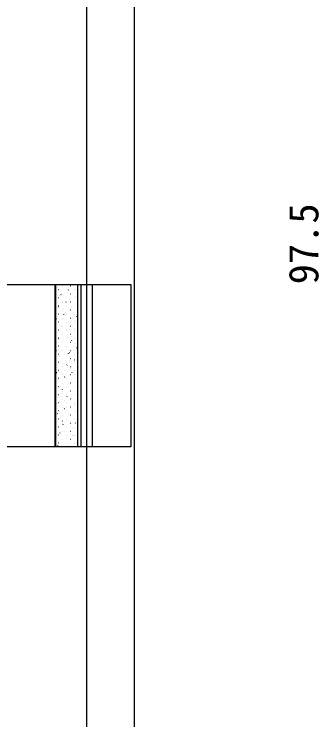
# Model space of a CAD drawing. Units: millimetres, scale not verified. Extents: x -875 to 875, y -1300 to 1294.
# Drawn here: x -139.5 to -26.6, y 361.8 to 623 of the extents above; entities that cross this region are included whole.
import ezdxf
from ezdxf.enums import TextEntityAlignment as Align

# ---------------------------------------------------------------- set-up
doc = ezdxf.new("R2010")
doc.units = ezdxf.units.MM
doc.header["$LTSCALE"] = 8
for name, color, linetype in [('0-3_YKK_12', 2, 'Continuous'), ('0-4_YKK_13', 4, 'Continuous'), ('0-5_YKK_D', 6, 'Continuous'), ('0-7_YSS_K', 3, 'Continuous')]:
    doc.layers.add(name, color=color, linetype=linetype)
doc.styles.add('ＭＳ ゴシック', font='')
doc.styles.get('ＭＳ ゴシック').set_extended_font_data('MS Gothic')

msp = doc.modelspace()

# ---------------------------------------------------------------- linework, layer by layer
at = {"layer": '0-3_YKK_12'}
msp.add_line((-95, 722.853), (-95, 117.853), dxfattribs=at)
at = {"layer": '0-4_YKK_13'}
for p, q in [((-124.202, 462.853), (-124.202, 522.853)), ((-123.954, 462.853), (-123.954, 522.853)), ((-120.541, 522.607), (-120.551, 522.604)), ((-114.676, 462.853), (-114.676, 522.853)), ((-110.4, 462.853), (-110.4, 522.853)), ((-123.332, 521.619), (-123.341, 521.616)), ((-123.058, 520.962), (-123.108, 520.962)), ((-121.633, 522.337), (-121.683, 522.337)), ((-120.018, 520.962), (-120.068, 520.962)), ((-119.565, 520.112), (-119.575, 520.109)), ((-119.344, 520.929), (-119.427, 520.874)), ((-118.593, 522.337), (-118.643, 522.337)), ((-116.978, 520.962), (-117.028, 520.962)), ((-116.822, 521.083), (-116.832, 521.08)), ((-123.058, 517.972), (-123.108, 517.972)), ((-122.686, 519.007), (-122.695, 519.004)), ((-122.033, 519.149), (-122.116, 519.094)), ((-121.633, 519.347), (-121.683, 519.347)), ((-120.018, 517.972), (-120.068, 517.972)), ((-118.967, 517.483), (-118.976, 517.48)), ((-118.593, 519.347), (-118.643, 519.347)), ((-116.978, 517.972), (-117.028, 517.972)), ((-116.176, 518.471), (-116.186, 518.468)), ((-123.058, 514.982), (-123.108, 514.982)), ((-122.917, 514.646), (-123.001, 514.591)), ((-121.71, 516.512), (-121.719, 516.508)), ((-121.633, 516.357), (-121.683, 516.357)), ((-120.228, 516.426), (-120.312, 516.371)), ((-120.018, 514.982), (-120.068, 514.982)), ((-118.593, 516.357), (-118.643, 516.357)), ((-118.321, 514.871), (-118.33, 514.868)), ((-116.978, 514.982), (-117.028, 514.982)), ((-123.854, 512.911), (-123.863, 512.908)), ((-123.058, 511.992), (-123.108, 511.992)), ((-121.633, 513.367), (-121.683, 513.367)), ((-121.113, 511.923), (-121.196, 511.868)), ((-121.111, 513.883), (-121.12, 513.88)), ((-120.018, 511.992), (-120.068, 511.992)), ((-118.593, 513.367), (-118.643, 513.367)), ((-117.345, 512.376), (-117.354, 512.372)), ((-116.978, 511.992), (-117.028, 511.992)), ((-123.802, 510.143), (-123.885, 510.088)), ((-123.255, 510.283), (-123.264, 510.279)), ((-121.633, 510.377), (-121.683, 510.377)), ((-120.465, 511.271), (-120.474, 511.267)), ((-118.593, 510.377), (-118.643, 510.377)), ((-116.746, 509.747), (-116.755, 509.743)), ((-116.31, 511.184), (-116.393, 511.129)), ((-123.058, 509.002), (-123.108, 509.002)), ((-122.609, 507.67), (-122.618, 507.667)), ((-121.997, 507.42), (-122.08, 507.364)), ((-121.633, 507.387), (-121.683, 507.387)), ((-120.018, 509.002), (-120.068, 509.002)), ((-119.489, 508.775), (-119.498, 508.772)), ((-118.593, 507.387), (-118.643, 507.387)), ((-116.978, 509.002), (-117.028, 509.002)), ((-116.1, 507.135), (-116.109, 507.131)), ((-123.058, 506.012), (-123.108, 506.012)), ((-121.633, 504.397), (-121.683, 504.397)), ((-121.633, 505.175), (-121.642, 505.172)), ((-120.018, 506.012), (-120.068, 506.012)), ((-118.89, 506.146), (-118.899, 506.143)), ((-118.593, 504.397), (-118.643, 504.397)), ((-117.194, 506.681), (-117.278, 506.625)), ((-116.978, 506.012), (-117.028, 506.012)), ((-123.777, 501.575), (-123.787, 501.571)), ((-123.058, 503.022), (-123.108, 503.022)), ((-122.881, 502.916), (-122.965, 502.861)), ((-121.034, 502.546), (-121.044, 502.543)), ((-120.018, 503.022), (-120.068, 503.022)), ((-118.244, 503.534), (-118.253, 503.531)), ((-118.079, 502.177), (-118.162, 502.122)), ((-116.978, 503.022), (-117.028, 503.022)), ((-123.178, 498.946), (-123.188, 498.943)), ((-123.058, 500.032), (-123.108, 500.032)), ((-121.633, 501.407), (-121.683, 501.407)), ((-120.388, 499.934), (-120.398, 499.931)), ((-120.018, 500.032), (-120.068, 500.032)), ((-118.593, 501.407), (-118.643, 501.407)), ((-117.268, 501.039), (-117.277, 501.036)), ((-116.978, 500.032), (-117.028, 500.032)), ((-116.274, 499.454), (-116.357, 499.399)), ((-123.766, 498.413), (-123.849, 498.358)), ((-123.058, 497.042), (-123.108, 497.042)), ((-122.532, 496.334), (-122.542, 496.33)), ((-121.633, 498.417), (-121.683, 498.417)), ((-120.018, 497.042), (-120.068, 497.042)), ((-119.412, 497.439), (-119.422, 497.435)), ((-118.963, 497.674), (-119.047, 497.619)), ((-118.593, 498.417), (-118.643, 498.417)), ((-116.978, 497.042), (-117.028, 497.042)), ((-116.669, 498.41), (-116.679, 498.407)), ((-123.058, 494.052), (-123.108, 494.052)), ((-121.633, 495.427), (-121.683, 495.427)), ((-121.556, 493.838), (-121.566, 493.835)), ((-120.018, 494.052), (-120.068, 494.052)), ((-118.813, 494.81), (-118.823, 494.806)), ((-118.593, 495.427), (-118.643, 495.427)), ((-117.158, 494.951), (-117.242, 494.896)), ((-116.978, 494.052), (-117.028, 494.052)), ((-116.023, 495.798), (-116.032, 495.795)), ((-123.058, 491.062), (-123.108, 491.062)), ((-121.633, 492.437), (-121.683, 492.437)), ((-120.957, 491.21), (-120.967, 491.206)), ((-120.018, 491.062), (-120.068, 491.062)), ((-119.848, 493.171), (-119.931, 493.116)), ((-118.593, 492.437), (-118.643, 492.437)), ((-118.167, 492.198), (-118.177, 492.194)), ((-116.978, 491.062), (-117.028, 491.062)), ((-123.701, 490.238), (-123.71, 490.235)), ((-121.633, 489.447), (-121.683, 489.447)), ((-120.732, 488.668), (-120.815, 488.613)), ((-120.311, 488.597), (-120.321, 488.594)), ((-118.593, 489.447), (-118.643, 489.447)), ((-118.043, 490.448), (-118.126, 490.393)), ((-117.191, 489.702), (-117.201, 489.699)), ((-123.102, 487.609), (-123.111, 487.606)), ((-123.058, 488.072), (-123.108, 488.072)), ((-121.633, 486.457), (-121.683, 486.457)), ((-120.018, 488.072), (-120.068, 488.072)), ((-119.336, 486.102), (-119.345, 486.099)), ((-118.927, 485.945), (-119.011, 485.889)), ((-118.593, 486.457), (-118.643, 486.457)), ((-116.978, 488.072), (-117.028, 488.072)), ((-116.592, 487.073), (-116.602, 487.07)), ((-123.058, 485.082), (-123.108, 485.082)), ((-122.456, 484.997), (-122.465, 484.994)), ((-121.616, 484.165), (-121.7, 484.109)), ((-121.633, 483.467), (-121.683, 483.467)), ((-120.018, 485.082), (-120.068, 485.082)), ((-118.737, 483.473), (-118.746, 483.47)), ((-118.593, 483.467), (-118.643, 483.467)), ((-116.978, 485.082), (-117.028, 485.082)), ((-123.058, 482.092), (-123.108, 482.092)), ((-121.48, 482.502), (-121.489, 482.498)), ((-120.018, 482.092), (-120.068, 482.092)), ((-119.812, 481.441), (-119.895, 481.386)), ((-118.091, 480.861), (-118.1, 480.858)), ((-116.978, 482.092), (-117.028, 482.092)), ((-123.624, 478.901), (-123.633, 478.898)), ((-123.058, 479.102), (-123.108, 479.102)), ((-122.501, 479.661), (-122.584, 479.606)), ((-121.633, 480.477), (-121.683, 480.477)), ((-120.881, 479.873), (-120.89, 479.87)), ((-120.018, 479.102), (-120.068, 479.102)), ((-118.593, 480.477), (-118.643, 480.477)), ((-117.115, 478.366), (-117.124, 478.362)), ((-116.978, 479.102), (-117.028, 479.102)), ((-123.058, 476.112), (-123.108, 476.112)), ((-123.025, 476.273), (-123.034, 476.269)), ((-121.633, 477.487), (-121.683, 477.487)), ((-120.696, 476.938), (-120.779, 476.883)), ((-120.235, 477.261), (-120.244, 477.257)), ((-120.018, 476.112), (-120.068, 476.112)), ((-118.593, 477.487), (-118.643, 477.487)), ((-116.978, 476.112), (-117.028, 476.112)), ((-116.516, 475.737), (-116.525, 475.733)), ((-123.385, 475.158), (-123.469, 475.103)), ((-123.058, 473.122), (-123.108, 473.122)), ((-122.379, 473.66), (-122.388, 473.657)), ((-121.633, 474.497), (-121.683, 474.497)), ((-120.018, 473.122), (-120.068, 473.122)), ((-119.259, 474.765), (-119.268, 474.762)), ((-118.593, 474.497), (-118.643, 474.497)), ((-116.978, 473.122), (-117.028, 473.122)), ((-123.058, 470.132), (-123.108, 470.132)), ((-121.633, 471.507), (-121.683, 471.507)), ((-121.581, 472.435), (-121.664, 472.38)), ((-121.403, 471.165), (-121.412, 471.162)), ((-120.018, 470.132), (-120.068, 470.132)), ((-118.66, 472.136), (-118.669, 472.133)), ((-118.593, 471.507), (-118.643, 471.507)), ((-116.978, 470.132), (-117.028, 470.132)), ((-116.778, 471.696), (-116.861, 471.641)), ((-123.547, 467.565), (-123.557, 467.561)), ((-122.465, 467.932), (-122.548, 467.877)), ((-121.633, 468.517), (-121.683, 468.517)), ((-120.804, 468.536), (-120.814, 468.533)), ((-118.593, 468.517), (-118.643, 468.517)), ((-118.014, 469.524), (-118.023, 469.521)), ((-123.058, 467.142), (-123.108, 467.142)), ((-122.948, 464.936), (-122.958, 464.933)), ((-121.633, 465.527), (-121.683, 465.527)), ((-120.158, 465.924), (-120.168, 465.921)), ((-120.018, 467.142), (-120.068, 467.142)), ((-118.593, 465.527), (-118.643, 465.527)), ((-117.662, 467.193), (-117.746, 467.138)), ((-117.038, 467.029), (-117.047, 467.026)), ((-116.978, 467.142), (-117.028, 467.142)), ((-115.982, 462.853), (-124.202, 462.853)), ((-123.349, 463.429), (-123.433, 463.373)), ((-123.058, 464.152), (-123.108, 464.152)), ((-120.018, 464.152), (-120.068, 464.152)), ((-119.182, 463.429), (-119.192, 463.425)), ((-116.978, 464.152), (-117.028, 464.152)), ((-116.439, 464.4), (-116.449, 464.397))]:
    msp.add_line(p, q, dxfattribs=at)
msp.add_lwpolyline([(-293.7, 522.853), (-96.3, 522.853), (-96.3, 462.853), (-293.7, 462.853)], close=True, dxfattribs=at)
msp.add_lwpolyline([(-124.202, 522.853), (-115.982, 522.853), (-115.982, 462.853)], dxfattribs=at)
at = {"layer": '0-7_YSS_K'}
msp.add_line((-112.5, 107.853), (-112.5, 740.353), dxfattribs=at)

# ---------------------------------------------------------------- texts
at = {"layer": '0-5_YKK_D', "style": 'ＭＳ ゴシック'}
msp.add_text('97.5', height=11, rotation=90, dxfattribs=at).set_placement((-23.5, 522.981), align=Align.BOTTOM_LEFT)

doc.saveas('drawing.dxf')
